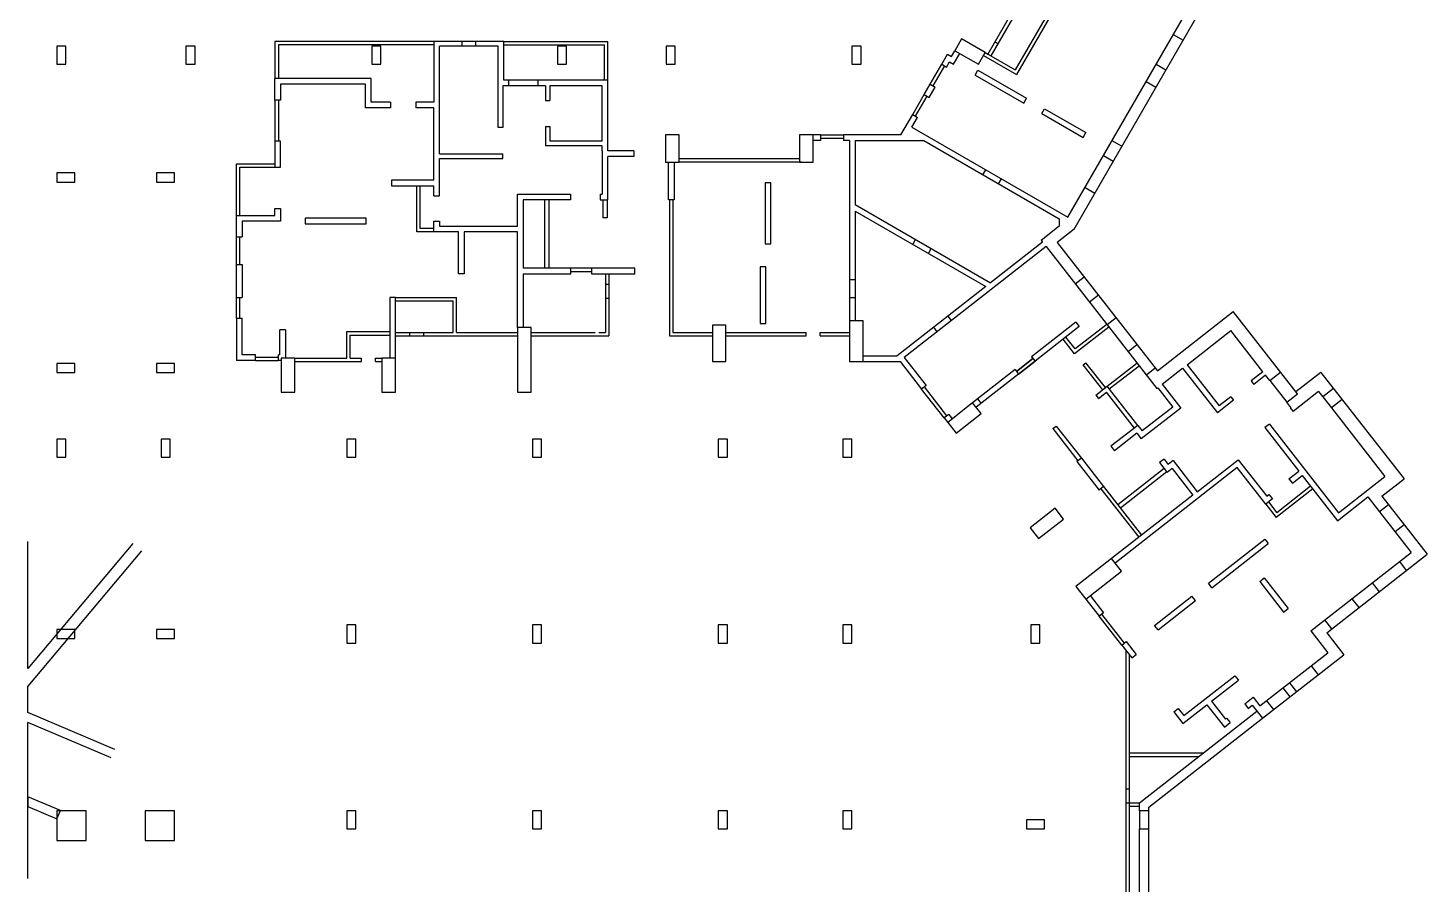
# Model space of a CAD drawing. Header units: metres. Extents: x -681087 to 1033303, y 74272 to 2630761.
# Drawn here: x 268510 to 330269, y 2357004 to 2394776 of the extents above; entities that cross this region are included whole.
import ezdxf

# ---------------------------------------------------------------- set-up
doc = ezdxf.new("R2010")
doc.units = ezdxf.units.M
for name, color, linetype in [('SKELETON_CLEAN', 7, 'Continuous'), ('SKELETON_ISOLATED', 1, 'Continuous'), ('SKELETON_ORIGINAL', 8, 'Continuous')]:
    doc.layers.add(name, color=color, linetype=linetype)

msp = doc.modelspace()

# ---------------------------------------------------------------- linework, layer by layer
at = {"layer": 'SKELETON_CLEAN'}
for p, q in [((314686, 2385900), (324970, 2403713)), ((314412, 2386426), (320702, 2397321)), ((312465, 2396373), (310880, 2393627)), ((312619, 2396341), (311009, 2393552)), ((313702, 2395716), (312092, 2392927)), ((313907, 2395771), (312147, 2392723)), ((270184, 2393975), (269784, 2393975)), ((269784, 2393975), (269784, 2393175)), ((270184, 2393175), (270184, 2393975)), ((275884, 2393978), (275484, 2393978)), ((275484, 2393978), (275484, 2393178)), ((275884, 2393178), (275884, 2393978)), ((279413, 2394178), (279413, 2392548)), ((286423, 2394178), (279413, 2394178)), ((286423, 2394028), (279563, 2394028)), ((279563, 2394028), (279563, 2392548)), ((284084, 2393978), (283684, 2393978)), ((283684, 2393978), (283684, 2393178)), ((284084, 2393178), (284084, 2393978)), ((286423, 2394178), (286423, 2391508)), ((289523, 2394178), (286423, 2394178)), ((289273, 2393978), (286673, 2393978)), ((286673, 2389218), (286673, 2393978)), ((289273, 2390388), (289273, 2393978)), ((289523, 2394178), (294103, 2394178)), ((289523, 2392478), (289523, 2394178)), ((289523, 2394028), (293953, 2394028)), ((292284, 2393978), (291884, 2393978)), ((291884, 2393978), (291884, 2393178)), ((292284, 2393178), (292284, 2393978)), ((293953, 2392478), (293953, 2394028)), ((294103, 2392478), (294103, 2394178)), ((297084, 2393978), (296684, 2393978)), ((296684, 2393978), (296684, 2393178)), ((297084, 2393178), (297084, 2393978)), ((305284, 2393978), (304884, 2393978)), ((304884, 2393978), (304884, 2393178)), ((305284, 2393178), (305284, 2393978)), ((309278, 2393524), (309423, 2393775)), ((309723, 2394295), (309423, 2393775)), ((309423, 2393775), (310463, 2393175)), ((310763, 2393695), (309723, 2394295)), ((269784, 2393175), (270184, 2393175)), ((275484, 2393178), (275884, 2393178)), ((283684, 2393178), (284084, 2393178)), ((291884, 2393178), (292284, 2393178)), ((296684, 2393178), (297084, 2393178)), ((304884, 2393178), (305284, 2393178)), ((308338, 2392295), (308848, 2393178)), ((308848, 2393178), (309105, 2393624)), ((308848, 2393178), (309064, 2393053)), ((309064, 2393053), (309197, 2393283)), ((309105, 2393624), (309278, 2393524)), ((309197, 2393283), (309370, 2393183)), ((309370, 2393183), (309640, 2393650)), ((310463, 2393175), (310763, 2393695)), ((310688, 2393565), (312147, 2392723)), ((310763, 2393695), (310880, 2393627)), ((310880, 2393627), (311010, 2393552)), ((311010, 2393552), (312092, 2392927)), ((283663, 2392548), (279413, 2392548)), ((279413, 2391598), (279413, 2392548)), ((283663, 2391508), (283663, 2392548)), ((310320, 2392698), (310445, 2392914)), ((310320, 2392698), (312468, 2391458)), ((310445, 2392914), (312593, 2391674)), ((283413, 2392298), (279663, 2392298)), ((279663, 2392298), (279663, 2391598)), ((283413, 2391258), (283413, 2392298)), ((291353, 2392228), (289473, 2392228)), ((289473, 2392228), (289473, 2390388)), ((294103, 2392478), (289523, 2392478)), ((291353, 2392228), (291353, 2391573)), ((291553, 2392228), (291553, 2391573)), ((293853, 2392228), (291553, 2392228)), ((293853, 2389778), (293853, 2392228)), ((294103, 2389358), (294103, 2392478)), ((308075, 2391840), (308338, 2392295)), ((308292, 2391715), (308554, 2392170)), ((308338, 2392295), (308554, 2392170)), ((279413, 2391598), (279413, 2389778)), ((279663, 2391598), (279413, 2391598)), ((284508, 2391508), (283663, 2391508)), ((284508, 2391508), (284508, 2391258)), ((286423, 2391508), (285628, 2391508)), ((285628, 2391508), (285628, 2391258)), ((291353, 2391573), (291553, 2391573)), ((307565, 2390957), (308075, 2391840)), ((308075, 2391840), (308292, 2391715)), ((312468, 2391458), (312593, 2391674)), ((284508, 2391258), (283413, 2391258)), ((286423, 2391258), (285628, 2391258)), ((286423, 2388063), (286423, 2391258)), ((307046, 2390058), (307565, 2390957)), ((307532, 2390399), (307782, 2390832)), ((307565, 2390957), (307782, 2390832)), ((313264, 2390998), (313389, 2391214)), ((313264, 2390998), (315083, 2389948)), ((313389, 2391214), (315208, 2390164)), ((289473, 2390388), (289273, 2390388)), ((291353, 2390433), (291353, 2389578)), ((291353, 2390433), (291553, 2390433)), ((291553, 2390433), (291553, 2389778)), ((307532, 2390399), (314412, 2386426)), ((315083, 2389948), (315208, 2390164)), ((279663, 2389778), (279413, 2389778)), ((279413, 2389778), (279413, 2388628)), ((279663, 2388628), (279663, 2389778)), ((293853, 2389578), (291353, 2389578)), ((293853, 2389778), (291553, 2389778)), ((293853, 2389358), (293853, 2389578)), ((297253, 2390058), (296653, 2390058)), ((296653, 2390058), (296653, 2388858)), ((297253, 2388858), (297253, 2390058)), ((303173, 2390058), (302573, 2390058)), ((302573, 2390058), (302573, 2388858)), ((303173, 2388858), (303173, 2390058)), ((303488, 2390058), (303173, 2390058)), ((303488, 2389808), (303173, 2389808)), ((303488, 2390058), (304508, 2390058)), ((303488, 2390058), (303488, 2389808)), ((307046, 2390058), (304508, 2390058)), ((304508, 2390058), (304508, 2389808)), ((304773, 2389808), (304508, 2389808)), ((304773, 2389808), (304773, 2381858)), ((305023, 2389808), (305023, 2386980)), ((305023, 2389808), (308056, 2389808)), ((308056, 2389808), (314034, 2386356)), ((286673, 2389218), (289473, 2389218)), ((286673, 2389018), (289473, 2389018)), ((286673, 2387368), (286673, 2389018)), ((289473, 2389018), (289473, 2389218)), ((293853, 2389358), (293853, 2387448)), ((295253, 2389358), (294103, 2389358)), ((294103, 2387198), (294103, 2389108)), ((295253, 2389108), (294103, 2389108)), ((295253, 2389358), (295253, 2389108)), ((296653, 2388858), (297253, 2388858)), ((296788, 2387188), (296788, 2388858)), ((297038, 2388858), (297038, 2387188)), ((302658, 2388858), (297253, 2388858)), ((302573, 2388858), (303173, 2388858)), ((270584, 2388378), (269784, 2388378)), ((269784, 2388378), (269784, 2387978)), ((270584, 2387978), (270584, 2388378)), ((274984, 2388378), (274184, 2388378)), ((274184, 2388378), (274184, 2387978)), ((274984, 2387978), (274984, 2388378)), ((277713, 2388783), (279413, 2388783)), ((277713, 2386508), (277713, 2388783)), ((277863, 2388633), (279413, 2388633)), ((277863, 2386508), (277863, 2388633)), ((279413, 2388628), (279663, 2388628)), ((269784, 2387978), (270584, 2387978)), ((274184, 2387978), (274984, 2387978)), ((286423, 2388063), (284553, 2388063)), ((284553, 2388063), (284553, 2387813)), ((284553, 2387813), (286423, 2387813)), ((285673, 2385778), (285673, 2387813)), ((285823, 2385928), (285823, 2387813)), ((286423, 2387368), (286423, 2387813)), ((301298, 2387938), (301048, 2387938)), ((301048, 2387938), (301048, 2385258)), ((301298, 2385258), (301298, 2387938)), ((286423, 2387368), (286673, 2387368)), ((290123, 2386028), (290123, 2387448)), ((290123, 2387448), (292453, 2387448)), ((292453, 2387198), (290373, 2387198)), ((290373, 2387198), (290373, 2384173)), ((292453, 2387448), (292453, 2387198)), ((293773, 2387448), (293773, 2387198)), ((293773, 2387448), (293853, 2387448)), ((293773, 2387198), (294103, 2387198)), ((293893, 2387198), (293893, 2386393)), ((294083, 2387198), (294083, 2386393)), ((297038, 2387188), (296788, 2387188)), ((296823, 2387188), (296823, 2381188)), ((296973, 2387188), (296973, 2381338)), ((305023, 2386980), (311001, 2383529)), ((277713, 2385558), (277713, 2386508)), ((277713, 2386508), (279413, 2386508)), ((279413, 2386508), (279413, 2386808)), ((279413, 2386808), (279663, 2386808)), ((279663, 2386808), (279663, 2386258)), ((283433, 2386383), (280753, 2386383)), ((280753, 2386383), (280753, 2386133)), ((283433, 2386133), (283433, 2386383)), ((294083, 2386393), (293893, 2386393)), ((305023, 2386692), (305023, 2381858)), ((305023, 2386692), (310788, 2383363)), ((277963, 2386258), (277963, 2385558)), ((279663, 2386258), (277963, 2386258)), ((280753, 2386133), (283433, 2386133)), ((286423, 2385778), (285673, 2385778)), ((286423, 2385928), (285823, 2385928)), ((286423, 2386248), (286673, 2386248)), ((286423, 2385778), (286423, 2386248)), ((287518, 2385778), (286423, 2385778)), ((286673, 2386248), (286673, 2386028)), ((286673, 2386028), (290123, 2386028)), ((287518, 2383928), (287518, 2385778)), ((287768, 2385778), (287768, 2383928)), ((290123, 2385778), (287768, 2385778)), ((290123, 2381558), (290123, 2385778)), ((314034, 2386025), (313237, 2385402)), ((314686, 2385900), (313939, 2385316)), ((314034, 2386356), (314034, 2386025)), ((277713, 2384338), (277713, 2385558)), ((277713, 2385558), (277963, 2385558)), ((301048, 2385258), (301298, 2385258)), ((313452, 2385127), (307191, 2380235)), ((313298, 2385324), (311001, 2383529)), ((313237, 2385402), (313298, 2385324)), ((313452, 2385127), (318341, 2378870)), ((313939, 2385316), (318365, 2379650)), ((277713, 2382888), (277713, 2384338)), ((277713, 2384338), (277963, 2384338)), ((277963, 2384338), (277963, 2382888)), ((287768, 2383928), (287518, 2383928)), ((292473, 2384173), (290373, 2384173)), ((290373, 2383923), (292473, 2383923)), ((290373, 2383923), (290373, 2381558)), ((292473, 2383923), (292473, 2384173)), ((293393, 2384173), (292473, 2384173)), ((295293, 2384173), (293393, 2384173)), ((293393, 2384173), (293393, 2383923)), ((293393, 2383923), (295293, 2383923)), ((294003, 2383923), (294003, 2381338)), ((294153, 2383923), (294153, 2381188)), ((295293, 2383923), (295293, 2384173)), ((301088, 2384238), (300838, 2384238)), ((300838, 2384238), (300838, 2381738)), ((301088, 2381738), (301088, 2384238)), ((310788, 2383363), (306878, 2380308)), ((277713, 2381968), (277713, 2382888)), ((277713, 2382888), (277963, 2382888)), ((284733, 2382888), (284483, 2382888)), ((284483, 2382888), (284483, 2380208)), ((284733, 2382888), (287433, 2382888)), ((284733, 2380208), (284733, 2382888)), ((284733, 2382738), (287283, 2382738)), ((287283, 2381338), (287283, 2382738)), ((287433, 2381338), (287433, 2382888)), ((318365, 2379650), (321710, 2382264)), ((324548, 2378631), (321710, 2382264)), ((277713, 2381968), (277713, 2380108)), ((277713, 2381968), (277963, 2381968)), ((277963, 2380358), (277963, 2381968)), ((279633, 2380358), (279633, 2381458)), ((279883, 2381458), (279633, 2381458)), ((279883, 2381458), (279883, 2380208)), ((290723, 2381558), (290123, 2381558)), ((290123, 2381558), (290123, 2378708)), ((290723, 2378708), (290723, 2381558)), ((299323, 2381658), (298723, 2381658)), ((298723, 2381658), (298723, 2380058)), ((299323, 2380058), (299323, 2381658)), ((300838, 2381738), (301088, 2381738)), ((305373, 2381858), (304773, 2381858)), ((304773, 2381858), (304773, 2380058)), ((305373, 2380058), (305373, 2381858)), ((314767, 2381795), (312813, 2380268)), ((314921, 2381598), (312967, 2380071)), ((316223, 2381581), (314714, 2380402)), ((316130, 2381699), (314739, 2380612)), ((314767, 2381795), (314921, 2381598)), ((319676, 2379913), (321607, 2381422)), ((323023, 2379609), (321607, 2381422)), ((282583, 2381378), (284483, 2381378)), ((282583, 2380208), (282583, 2381378)), ((282733, 2381228), (284483, 2381228)), ((282733, 2380208), (282733, 2381228)), ((284733, 2381338), (287283, 2381338)), ((287433, 2381338), (290123, 2381338)), ((290723, 2381188), (294153, 2381188)), ((293703, 2381338), (294003, 2381338)), ((296823, 2381188), (298723, 2381188)), ((296973, 2381338), (298723, 2381338)), ((299323, 2381338), (302863, 2381338)), ((299323, 2381188), (302863, 2381188)), ((302863, 2381188), (302863, 2381338)), ((303483, 2381188), (303483, 2381338)), ((303483, 2381338), (304773, 2381338)), ((303483, 2381188), (304773, 2381188)), ((314714, 2380402), (314212, 2381044)), ((314739, 2380612), (314330, 2381136)), ((278548, 2380358), (277963, 2380358)), ((278548, 2380108), (278548, 2380358)), ((279568, 2380108), (279568, 2380358)), ((279633, 2380358), (279568, 2380358)), ((280283, 2380208), (279683, 2380208)), ((279683, 2380208), (279683, 2378708)), ((280283, 2378708), (280283, 2380208)), ((280283, 2380208), (282583, 2380208)), ((282733, 2380208), (283233, 2380208)), ((283233, 2380058), (283233, 2380208)), ((283853, 2380208), (284133, 2380208)), ((283853, 2380058), (283853, 2380208)), ((284733, 2380208), (284133, 2380208)), ((284133, 2380208), (284133, 2378708)), ((284733, 2378708), (284733, 2380208)), ((305373, 2380308), (306878, 2380308)), ((307191, 2380235), (308158, 2378998)), ((312813, 2380268), (312967, 2380071)), ((270584, 2379978), (269784, 2379978)), ((269784, 2379978), (269784, 2379578)), ((269784, 2379578), (270584, 2379578)), ((270584, 2379578), (270584, 2379978)), ((274984, 2379978), (274184, 2379978)), ((274184, 2379978), (274184, 2379578)), ((274184, 2379578), (274984, 2379578)), ((274984, 2379578), (274984, 2379978)), ((278548, 2380108), (277713, 2380108)), ((278548, 2380108), (279568, 2380108)), ((279683, 2380108), (279568, 2380108)), ((280283, 2380058), (283233, 2380058)), ((283853, 2380058), (284133, 2380058)), ((298723, 2380058), (299323, 2380058)), ((304773, 2380058), (305373, 2380058)), ((304773, 2380058), (307013, 2380058)), ((307013, 2380058), (307961, 2378844)), ((312088, 2379702), (310212, 2378236)), ((312088, 2379702), (312242, 2379505)), ((312967, 2380071), (312242, 2379505)), ((315095, 2379913), (315214, 2380005)), ((315954, 2378814), (315095, 2379913)), ((316072, 2378906), (315214, 2380005)), ((316151, 2378968), (317463, 2379993)), ((318577, 2379054), (319479, 2379759)), ((319479, 2379759), (321018, 2377789)), ((319676, 2379913), (321092, 2378101)), ((323023, 2379609), (322507, 2379206)), ((323325, 2379223), (323797, 2379593)), ((325584, 2379580), (324481, 2378718)), ((325584, 2379580), (329253, 2374883)), ((308158, 2378998), (307961, 2378844)), ((312242, 2379505), (310366, 2378039)), ((315655, 2378580), (316151, 2378968)), ((317499, 2377242), (316151, 2378968)), ((318577, 2379054), (319396, 2378006)), ((322507, 2379206), (322630, 2379048)), ((323146, 2379452), (322630, 2379048)), ((323325, 2379223), (323146, 2379452)), ((323325, 2379223), (324076, 2378262)), ((279683, 2378708), (280283, 2378708)), ((284133, 2378708), (284733, 2378708)), ((290123, 2378708), (290723, 2378708)), ((308958, 2377567), (307961, 2378844)), ((315655, 2378580), (315772, 2378430)), ((315772, 2378430), (316118, 2378701)), ((317350, 2377125), (316118, 2378701)), ((318341, 2378870), (318380, 2378901)), ((318380, 2378901), (319045, 2378050)), ((321731, 2378347), (321018, 2377789)), ((321608, 2378504), (321092, 2378101)), ((321608, 2378504), (321731, 2378347)), ((324076, 2378262), (324548, 2378631)), ((325481, 2378738), (324354, 2377857)), ((325481, 2378738), (325665, 2378501)), ((326138, 2378871), (325665, 2378501)), ((325665, 2378501), (326047, 2378013)), ((326520, 2378382), (326047, 2378013)), ((309155, 2377721), (308958, 2377567)), ((310212, 2378236), (309109, 2377374)), ((309155, 2377721), (309306, 2377528)), ((309479, 2376902), (310582, 2377764)), ((310582, 2377764), (310212, 2378236)), ((319396, 2378006), (317650, 2376643)), ((319045, 2378050), (317693, 2376994)), ((324254, 2378033), (324076, 2378262)), ((324254, 2378033), (324231, 2378015)), ((324231, 2378015), (324354, 2377857)), ((326047, 2378013), (328411, 2374987)), ((308958, 2377567), (309109, 2377374)), ((309109, 2377374), (309479, 2376902)), ((313756, 2377096), (313905, 2377213)), ((313756, 2377096), (314861, 2375682)), ((313905, 2377213), (315010, 2375798)), ((317499, 2377242), (316317, 2376318)), ((317499, 2377242), (317693, 2376994)), ((323309, 2377294), (323112, 2377141)), ((323112, 2377141), (324608, 2375226)), ((323309, 2377294), (326362, 2373386)), ((270184, 2376638), (269784, 2376638)), ((269784, 2376638), (269784, 2375838)), ((270184, 2375838), (270184, 2376638)), ((274784, 2376638), (274384, 2376638)), ((274384, 2376638), (274384, 2375838)), ((274784, 2375838), (274784, 2376638)), ((282984, 2376638), (282584, 2376638)), ((282584, 2376638), (282584, 2375838)), ((282984, 2375838), (282984, 2376638)), ((291184, 2376638), (290784, 2376638)), ((290784, 2376638), (290784, 2375838)), ((291184, 2375838), (291184, 2376638)), ((299384, 2376638), (298984, 2376638)), ((298984, 2376638), (298984, 2375838)), ((299384, 2375838), (299384, 2376638)), ((304884, 2376638), (304484, 2376638)), ((304484, 2376638), (304484, 2375838)), ((304884, 2375838), (304884, 2376638)), ((317456, 2376891), (316471, 2376121)), ((317456, 2376891), (317650, 2376643)), ((316317, 2376318), (316471, 2376121)), ((269784, 2375838), (270184, 2375838)), ((274384, 2375838), (274784, 2375838)), ((282584, 2375838), (282984, 2375838)), ((290784, 2375838), (291184, 2375838)), ((298984, 2375838), (299384, 2375838)), ((304484, 2375838), (304884, 2375838)), ((315010, 2375798), (314813, 2375645)), ((314813, 2375645), (315798, 2374384)), ((315010, 2375798), (315995, 2374538)), ((321894, 2375377), (316500, 2371163)), ((318660, 2375756), (318463, 2375603)), ((318463, 2375603), (318802, 2375169)), ((318660, 2375756), (318845, 2375520)), ((319014, 2375335), (318802, 2375169)), ((319057, 2375686), (318845, 2375520)), ((319014, 2375335), (319932, 2374161)), ((319057, 2375686), (320129, 2374315)), ((320129, 2374315), (321937, 2375728)), ((323150, 2373770), (321894, 2375377)), ((321937, 2375728), (323193, 2374121)), ((324170, 2374884), (324608, 2375226)), ((324170, 2374884), (324324, 2374687)), ((324324, 2374687), (324762, 2375029)), ((324762, 2375029), (326319, 2373035)), ((326362, 2373386), (328411, 2374987)), ((328268, 2374114), (329253, 2374883)), ((315995, 2374538), (315798, 2374384)), ((315995, 2374538), (317670, 2372394)), ((319932, 2374161), (316346, 2371360)), ((323193, 2374121), (323288, 2374194)), ((323288, 2374194), (323442, 2373997)), ((325223, 2374438), (323612, 2373179)), ((325131, 2374556), (323638, 2373389)), ((326319, 2373035), (327659, 2374082)), ((327659, 2374082), (329567, 2371639)), ((328268, 2374114), (330269, 2371553)), ((313848, 2373583), (312745, 2372721)), ((314217, 2373110), (313848, 2373583)), ((323442, 2373997), (323150, 2373770)), ((323150, 2373770), (323612, 2373179)), ((323268, 2373862), (323638, 2373389)), ((313114, 2372248), (314217, 2373110)), ((312745, 2372721), (313114, 2372248)), ((320619, 2370276), (323110, 2372222)), ((323110, 2372222), (323263, 2372025)), ((268510, 2366513), (268510, 2372113)), ((273139, 2372029), (268510, 2366513)), ((273522, 2371707), (268510, 2365735)), ((320773, 2370079), (323263, 2372025)), ((325139, 2368179), (329567, 2371639)), ((325841, 2368093), (330269, 2371553)), ((316346, 2371360), (314770, 2370129)), ((316777, 2370808), (316346, 2371360)), ((315201, 2369577), (316777, 2370808)), ((322887, 2370354), (323084, 2370508)), ((322887, 2370354), (323940, 2369006)), ((323084, 2370508), (324137, 2369160)), ((314770, 2370129), (315201, 2369577)), ((315398, 2369731), (315989, 2368974)), ((318240, 2368417), (319894, 2369710)), ((320048, 2369513), (319894, 2369710)), ((320773, 2370079), (320619, 2370276)), ((315201, 2369577), (315792, 2368821)), ((318394, 2368220), (320048, 2369513)), ((323940, 2369006), (324137, 2369160)), ((315989, 2368974), (315792, 2368821)), ((316790, 2367544), (315792, 2368821)), ((270583, 2368238), (269783, 2368238)), ((269783, 2368238), (269783, 2367838)), ((269783, 2367838), (270583, 2367838)), ((270583, 2367838), (270583, 2368238)), ((274984, 2368238), (274184, 2368238)), ((274184, 2368238), (274184, 2367838)), ((274184, 2367838), (274984, 2367838)), ((274984, 2367838), (274984, 2368238)), ((282984, 2368438), (282584, 2368438)), ((282584, 2368438), (282584, 2367638)), ((282984, 2367638), (282984, 2368438)), ((291184, 2368438), (290784, 2368438)), ((290784, 2368438), (290784, 2367638)), ((291184, 2367638), (291184, 2368438)), ((299384, 2368438), (298984, 2368438)), ((298984, 2368438), (298984, 2367638)), ((299384, 2367638), (299384, 2368438)), ((304884, 2368438), (304484, 2368438)), ((304484, 2368438), (304484, 2367638)), ((304884, 2367638), (304884, 2368438)), ((313184, 2368438), (312784, 2368438)), ((312784, 2368438), (312784, 2367638)), ((313184, 2367638), (313184, 2368438)), ((318394, 2368220), (318240, 2368417)), ((325139, 2368179), (325896, 2367210)), ((325841, 2368093), (326598, 2367123)), ((282584, 2367638), (282984, 2367638)), ((290784, 2367638), (291184, 2367638)), ((298984, 2367638), (299384, 2367638)), ((304484, 2367638), (304884, 2367638)), ((312784, 2367638), (313184, 2367638)), ((316790, 2367544), (316987, 2367698)), ((316790, 2367544), (317233, 2366977)), ((316984, 2351838), (316984, 2367295)), ((316987, 2367698), (317430, 2367131)), ((317134, 2351688), (317134, 2367103)), ((317233, 2366977), (317430, 2367131)), ((322894, 2364864), (325896, 2367210)), ((323004, 2364316), (326598, 2367123)), ((319535, 2364436), (321789, 2366196)), ((320753, 2365070), (321943, 2365999)), ((321789, 2366196), (321943, 2365999)), ((268510, 2365735), (268510, 2365704)), ((268510, 2364568), (268510, 2365735)), ((319092, 2364597), (319289, 2364751)), ((319289, 2364751), (319535, 2364436)), ((319492, 2364085), (320556, 2364916)), ((320556, 2364916), (321326, 2363931)), ((320753, 2365070), (321369, 2364282)), ((322224, 2364950), (322598, 2365242)), ((322224, 2364950), (322378, 2364753)), ((322378, 2364753), (322555, 2364891)), ((322555, 2364891), (323004, 2364316)), ((322598, 2365242), (322894, 2364864)), ((272342, 2362942), (268510, 2364568)), ((268510, 2357254), (268510, 2364133)), ((272185, 2362573), (268510, 2364133)), ((317584, 2360589), (322758, 2364631)), ((317984, 2360393), (323004, 2364316)), ((319092, 2364597), (319492, 2364085)), ((321326, 2363931), (321574, 2364125)), ((321369, 2364282), (321420, 2364322)), ((321420, 2364322), (321574, 2364125)), ((268510, 2360853), (268510, 2360418)), ((269947, 2360243), (268510, 2360853)), ((268510, 2360418), (269791, 2359875)), ((316984, 2360589), (317134, 2360589)), ((317134, 2360589), (317584, 2360589)), ((317584, 2360238), (317584, 2360589)), ((271083, 2360228), (269783, 2360228)), ((269783, 2360228), (269783, 2358928)), ((269791, 2359875), (269947, 2360243)), ((271083, 2358928), (271083, 2360228)), ((274983, 2360228), (273683, 2360228)), ((273683, 2360228), (273683, 2358928)), ((274983, 2358928), (274983, 2360228)), ((282984, 2360238), (282584, 2360238)), ((282584, 2360238), (282584, 2359438)), ((282984, 2359438), (282984, 2360238)), ((291184, 2360238), (290784, 2360238)), ((290784, 2360238), (290784, 2359438)), ((291184, 2359438), (291184, 2360238)), ((299384, 2360238), (298984, 2360238)), ((298984, 2360238), (298984, 2359438)), ((299384, 2359438), (299384, 2360238)), ((304884, 2360238), (304484, 2360238)), ((304484, 2360238), (304484, 2359438)), ((304884, 2359438), (304884, 2360238)), ((313384, 2359838), (312584, 2359838)), ((312584, 2359838), (312584, 2359438)), ((313384, 2359438), (313384, 2359838)), ((317984, 2360238), (317584, 2360238)), ((317584, 2360238), (317584, 2359438)), ((317984, 2353400), (317984, 2360393)), ((317984, 2359438), (317984, 2360238)), ((282584, 2359438), (282984, 2359438)), ((290784, 2359438), (291184, 2359438)), ((298984, 2359438), (299384, 2359438)), ((304484, 2359438), (304884, 2359438)), ((312584, 2359438), (313384, 2359438)), ((317584, 2359438), (317984, 2359438)), ((317584, 2353182), (317584, 2359438)), ((269783, 2358928), (271083, 2358928)), ((273683, 2358928), (274983, 2358928))]:
    msp.add_line(p, q, dxfattribs=at)
at = {"layer": 'SKELETON_ISOLATED'}
for p, q in [((319067, 2394489), (319500, 2394239)), ((287663, 2394178), (287663, 2393978)), ((288283, 2393978), (288283, 2394178)), ((311190, 2394164), (311320, 2394089)), ((318307, 2393173), (318740, 2392923)), ((308468, 2392220), (308978, 2393103)), ((289723, 2392478), (289723, 2392228)), ((291023, 2392478), (291023, 2392228)), ((317872, 2392419), (318305, 2392169)), ((279563, 2391598), (279563, 2389778)), ((307695, 2390882), (308205, 2391765)), ((303488, 2389908), (304508, 2389908)), ((316362, 2389804), (316795, 2389554)), ((302573, 2389008), (297253, 2389008)), ((315982, 2389146), (316415, 2388896)), ((310667, 2388300), (310792, 2388516)), ((311360, 2387900), (311485, 2388116)), ((315172, 2387743), (315605, 2387493)), ((291318, 2387198), (291318, 2384173)), ((291508, 2387198), (291508, 2384173)), ((277863, 2384338), (277863, 2385558)), ((307566, 2385223), (307691, 2385440)), ((308259, 2384823), (308384, 2385040)), ((293393, 2384023), (292473, 2384023)), ((294153, 2383458), (294003, 2383458)), ((305023, 2383663), (304773, 2383663)), ((315136, 2383784), (314742, 2383476)), ((277863, 2381968), (277863, 2382888)), ((294153, 2382838), (294003, 2382838)), ((305023, 2382863), (304773, 2382863)), ((315764, 2382980), (315370, 2382672)), ((309280, 2381867), (309126, 2382064)), ((308649, 2381374), (308495, 2381571)), ((316543, 2381983), (316149, 2381675)), ((284733, 2381188), (290123, 2381188)), ((285363, 2381188), (285363, 2381338)), ((285983, 2381188), (285983, 2381338)), ((290723, 2381338), (293553, 2381338)), ((317466, 2380801), (317072, 2380493)), ((278548, 2380258), (279568, 2380258)), ((312874, 2380189), (312149, 2379623)), ((316244, 2378849), (317556, 2379874)), ((318273, 2379769), (317879, 2379461)), ((309077, 2377660), (308079, 2378936)), ((310433, 2378409), (310587, 2378212)), ((318666, 2375343), (316617, 2373742)), ((318789, 2375185), (316740, 2373584)), ((315877, 2374445), (317552, 2372302)), ((328564, 2373735), (328170, 2373428)), ((329253, 2372853), (328859, 2372545)), ((329047, 2371232), (329355, 2370838)), ((327849, 2370297), (328157, 2369903)), ((326947, 2369592), (327255, 2369198)), ((316908, 2367636), (315910, 2368913)), ((325749, 2368656), (326057, 2368262)), ((325155, 2366631), (325463, 2366237)), ((323910, 2365658), (324218, 2365264)), ((324194, 2365880), (324502, 2365486)), ((323185, 2365092), (323493, 2364698)), ((317134, 2362786), (320396, 2362786)), ((317134, 2362636), (320204, 2362636)), ((316984, 2361209), (317134, 2361209)), ((317134, 2360439), (317584, 2360439))]:
    msp.add_line(p, q, dxfattribs=at)
at = {"layer": 'SKELETON_ORIGINAL'}
for p, q in [((314686, 2385900), (324970, 2403713)), ((314412, 2386426), (320702, 2397321)), ((312465, 2396373), (310880, 2393627)), ((312619, 2396341), (311009, 2393552)), ((313702, 2395716), (312092, 2392927)), ((313907, 2395771), (312147, 2392723)), ((319067, 2394489), (319500, 2394239)), ((270184, 2393975), (269784, 2393975)), ((269784, 2393975), (269784, 2393175)), ((270184, 2393175), (270184, 2393975)), ((275884, 2393978), (275484, 2393978)), ((275484, 2393978), (275484, 2393178)), ((275884, 2393178), (275884, 2393978)), ((279413, 2394178), (279413, 2392548)), ((286423, 2394178), (279413, 2394178)), ((286423, 2394028), (279563, 2394028)), ((279563, 2394028), (279563, 2392548)), ((284084, 2393978), (283684, 2393978)), ((283684, 2393978), (283684, 2393178)), ((284084, 2393178), (284084, 2393978)), ((286423, 2394178), (286423, 2391508)), ((289523, 2394178), (286423, 2394178)), ((289273, 2393978), (286673, 2393978)), ((286673, 2389218), (286673, 2393978)), ((287663, 2394178), (287663, 2393978)), ((288283, 2393978), (288283, 2394178)), ((289273, 2390388), (289273, 2393978)), ((289523, 2394178), (294103, 2394178)), ((289523, 2392478), (289523, 2394178)), ((289523, 2394028), (293953, 2394028)), ((292284, 2393978), (291884, 2393978)), ((291884, 2393978), (291884, 2393178)), ((292284, 2393178), (292284, 2393978)), ((293953, 2392478), (293953, 2394028)), ((294103, 2392478), (294103, 2394178)), ((297084, 2393978), (296684, 2393978)), ((296684, 2393978), (296684, 2393178)), ((297084, 2393178), (297084, 2393978)), ((305284, 2393978), (304884, 2393978)), ((304884, 2393978), (304884, 2393178)), ((305284, 2393178), (305284, 2393978)), ((309278, 2393524), (309423, 2393775)), ((309723, 2394295), (309423, 2393775)), ((309723, 2394295), (309423, 2393775)), ((309423, 2393775), (310463, 2393175)), ((309423, 2393775), (310463, 2393175)), ((310763, 2393695), (309723, 2394295)), ((310763, 2393695), (309723, 2394295)), ((311190, 2394164), (311320, 2394089)), ((269784, 2393175), (270184, 2393175)), ((275484, 2393178), (275884, 2393178)), ((283684, 2393178), (284084, 2393178)), ((291884, 2393178), (292284, 2393178)), ((296684, 2393178), (297084, 2393178)), ((304884, 2393178), (305284, 2393178)), ((308338, 2392295), (308848, 2393178)), ((308848, 2393178), (309105, 2393624)), ((308848, 2393178), (309064, 2393053)), ((309064, 2393053), (309197, 2393283)), ((309105, 2393624), (309278, 2393524)), ((309197, 2393283), (309370, 2393183)), ((309370, 2393183), (309640, 2393650)), ((310463, 2393175), (310763, 2393695)), ((310463, 2393175), (310763, 2393695)), ((310688, 2393565), (312147, 2392723)), ((310763, 2393695), (310880, 2393627)), ((310880, 2393627), (311010, 2393552)), ((311010, 2393552), (312092, 2392927)), ((318307, 2393173), (318740, 2392923)), ((283663, 2392548), (279413, 2392548)), ((279413, 2391598), (279413, 2392548)), ((283663, 2391508), (283663, 2392548)), ((308468, 2392220), (308978, 2393103)), ((310320, 2392698), (310445, 2392914)), ((310320, 2392698), (312468, 2391458)), ((310445, 2392914), (312593, 2391674)), ((283413, 2392298), (279663, 2392298)), ((279663, 2392298), (279663, 2391598)), ((283413, 2391258), (283413, 2392298)), ((291353, 2392228), (289473, 2392228)), ((289473, 2392228), (289473, 2390388)), ((294103, 2392478), (289523, 2392478)), ((289723, 2392478), (289723, 2392228)), ((291023, 2392478), (291023, 2392228)), ((291353, 2392228), (291353, 2391573)), ((291553, 2392228), (291553, 2391573)), ((293853, 2392228), (291553, 2392228)), ((293853, 2389778), (293853, 2392228)), ((294103, 2389358), (294103, 2392478)), ((308075, 2391840), (308338, 2392295)), ((308292, 2391715), (308554, 2392170)), ((308338, 2392295), (308554, 2392170)), ((317872, 2392419), (318305, 2392169)), ((279413, 2391598), (279413, 2389778)), ((279663, 2391598), (279413, 2391598)), ((279563, 2391598), (279563, 2389778)), ((284508, 2391508), (283663, 2391508)), ((284508, 2391508), (284508, 2391258)), ((286423, 2391508), (285628, 2391508)), ((285628, 2391508), (285628, 2391258)), ((291353, 2391573), (291553, 2391573)), ((307565, 2390957), (308075, 2391840)), ((307695, 2390882), (308205, 2391765)), ((308075, 2391840), (308292, 2391715)), ((312468, 2391458), (312593, 2391674)), ((284508, 2391258), (283413, 2391258)), ((286423, 2391258), (285628, 2391258)), ((286423, 2388063), (286423, 2391258)), ((307046, 2390058), (307565, 2390957)), ((307532, 2390399), (307782, 2390832)), ((307565, 2390957), (307782, 2390832)), ((313264, 2390998), (313389, 2391214)), ((313264, 2390998), (315083, 2389948)), ((313389, 2391214), (315208, 2390164)), ((289473, 2390388), (289273, 2390388)), ((291353, 2390433), (291353, 2389578)), ((291353, 2390433), (291553, 2390433)), ((291553, 2390433), (291553, 2389778)), ((307532, 2390399), (314412, 2386426)), ((315083, 2389948), (315208, 2390164)), ((279663, 2389778), (279413, 2389778)), ((279413, 2389778), (279413, 2388628)), ((279663, 2388628), (279663, 2389778)), ((293853, 2389578), (291353, 2389578)), ((293853, 2389778), (291553, 2389778)), ((293853, 2389358), (293853, 2389578)), ((297253, 2390058), (296653, 2390058)), ((296653, 2390058), (296653, 2388858)), ((297253, 2390058), (296653, 2390058)), ((296653, 2390058), (296653, 2388858)), ((297253, 2388858), (297253, 2390058)), ((297253, 2388858), (297253, 2390058)), ((303173, 2390058), (302573, 2390058)), ((302573, 2390058), (302573, 2388858)), ((303173, 2390058), (302573, 2390058)), ((302573, 2390058), (302573, 2388858)), ((303173, 2388858), (303173, 2390058)), ((303173, 2388858), (303173, 2390058)), ((303488, 2390058), (303173, 2390058)), ((303488, 2389808), (303173, 2389808)), ((303488, 2390058), (304508, 2390058)), ((303488, 2390058), (303488, 2389808)), ((303488, 2389908), (304508, 2389908)), ((307046, 2390058), (304508, 2390058)), ((304508, 2390058), (304508, 2389808)), ((304773, 2389808), (304508, 2389808)), ((304773, 2389808), (304773, 2381858)), ((305023, 2389808), (305023, 2386980)), ((305023, 2389808), (308056, 2389808)), ((308056, 2389808), (314034, 2386356)), ((316362, 2389804), (316795, 2389554)), ((286673, 2389218), (289473, 2389218)), ((286673, 2389018), (289473, 2389018)), ((286673, 2387368), (286673, 2389018)), ((289473, 2389018), (289473, 2389218)), ((293853, 2389358), (293853, 2387448)), ((295253, 2389358), (294103, 2389358)), ((294103, 2387198), (294103, 2389108)), ((295253, 2389108), (294103, 2389108)), ((295253, 2389358), (295253, 2389108)), ((296653, 2388858), (297253, 2388858)), ((296653, 2388858), (297253, 2388858)), ((296788, 2387188), (296788, 2388858)), ((297038, 2388858), (297038, 2387188)), ((302573, 2389008), (297253, 2389008)), ((302658, 2388858), (297253, 2388858)), ((302573, 2388858), (303173, 2388858)), ((302573, 2388858), (303173, 2388858)), ((315982, 2389146), (316415, 2388896)), ((270584, 2388378), (269784, 2388378)), ((269784, 2388378), (269784, 2387978)), ((270584, 2387978), (270584, 2388378)), ((274984, 2388378), (274184, 2388378)), ((274184, 2388378), (274184, 2387978)), ((274984, 2387978), (274984, 2388378)), ((277713, 2388783), (279413, 2388783)), ((277713, 2386508), (277713, 2388783)), ((277863, 2388633), (279413, 2388633)), ((277863, 2386508), (277863, 2388633)), ((279413, 2388628), (279663, 2388628)), ((310667, 2388300), (310792, 2388516)), ((269784, 2387978), (270584, 2387978)), ((274184, 2387978), (274984, 2387978)), ((286423, 2388063), (284553, 2388063)), ((284553, 2388063), (284553, 2387813)), ((284553, 2387813), (286423, 2387813)), ((285673, 2385778), (285673, 2387813)), ((285823, 2385928), (285823, 2387813)), ((286423, 2387368), (286423, 2387813)), ((301298, 2387938), (301048, 2387938)), ((301048, 2387938), (301048, 2385258)), ((301298, 2385258), (301298, 2387938)), ((311360, 2387900), (311485, 2388116)), ((315172, 2387743), (315605, 2387493)), ((286423, 2387368), (286673, 2387368)), ((290123, 2386028), (290123, 2387448)), ((290123, 2387448), (292453, 2387448)), ((292453, 2387198), (290373, 2387198)), ((290373, 2387198), (290373, 2384173)), ((291318, 2387198), (291318, 2384173)), ((291508, 2387198), (291508, 2384173)), ((292453, 2387448), (292453, 2387198)), ((293773, 2387448), (293773, 2387198)), ((293773, 2387448), (293853, 2387448)), ((293773, 2387198), (294103, 2387198)), ((293893, 2387198), (293893, 2386393)), ((294083, 2387198), (294083, 2386393)), ((297038, 2387188), (296788, 2387188)), ((296823, 2387188), (296823, 2381188)), ((296973, 2387188), (296973, 2381338)), ((305023, 2386980), (311001, 2383529)), ((277713, 2385558), (277713, 2386508)), ((277713, 2386508), (279413, 2386508)), ((279413, 2386508), (279413, 2386808)), ((279413, 2386808), (279663, 2386808)), ((279663, 2386808), (279663, 2386258)), ((283433, 2386383), (280753, 2386383)), ((280753, 2386383), (280753, 2386133)), ((283433, 2386133), (283433, 2386383)), ((294083, 2386393), (293893, 2386393)), ((305023, 2386692), (305023, 2381858)), ((305023, 2386692), (310788, 2383363)), ((277963, 2386258), (277963, 2385558)), ((279663, 2386258), (277963, 2386258)), ((280753, 2386133), (283433, 2386133)), ((286423, 2385778), (285673, 2385778)), ((286423, 2385928), (285823, 2385928)), ((286423, 2386248), (286673, 2386248)), ((286423, 2385778), (286423, 2386248)), ((287518, 2385778), (286423, 2385778)), ((286673, 2386248), (286673, 2386028)), ((286673, 2386028), (290123, 2386028)), ((287518, 2383928), (287518, 2385778)), ((287768, 2385778), (287768, 2383928)), ((290123, 2385778), (287768, 2385778)), ((290123, 2381558), (290123, 2385778)), ((314034, 2386025), (313237, 2385402)), ((314686, 2385900), (313939, 2385316)), ((314034, 2386356), (314034, 2386025)), ((277713, 2384338), (277713, 2385558)), ((277713, 2385558), (277963, 2385558)), ((277863, 2384338), (277863, 2385558)), ((301048, 2385258), (301298, 2385258)), ((313452, 2385127), (307191, 2380235)), ((307566, 2385223), (307691, 2385440)), ((313298, 2385324), (311001, 2383529)), ((313237, 2385402), (313298, 2385324)), ((313452, 2385127), (318341, 2378870)), ((313939, 2385316), (318365, 2379650)), ((308259, 2384823), (308384, 2385040)), ((277713, 2382888), (277713, 2384338)), ((277713, 2384338), (277963, 2384338)), ((277963, 2384338), (277963, 2382888)), ((287768, 2383928), (287518, 2383928)), ((292473, 2384173), (290373, 2384173)), ((290373, 2383923), (292473, 2383923)), ((290373, 2383923), (290373, 2381558)), ((292473, 2383923), (292473, 2384173)), ((293393, 2384173), (292473, 2384173)), ((293393, 2384023), (292473, 2384023)), ((295293, 2384173), (293393, 2384173)), ((293393, 2384173), (293393, 2383923)), ((293393, 2383923), (295293, 2383923)), ((294003, 2383923), (294003, 2381338)), ((294153, 2383923), (294153, 2381188)), ((295293, 2383923), (295293, 2384173)), ((301088, 2384238), (300838, 2384238)), ((300838, 2384238), (300838, 2381738)), ((301088, 2381738), (301088, 2384238)), ((294153, 2383458), (294003, 2383458)), ((305023, 2383663), (304773, 2383663)), ((310788, 2383363), (306878, 2380308)), ((315136, 2383784), (314742, 2383476)), ((277713, 2381968), (277713, 2382888)), ((277713, 2382888), (277963, 2382888)), ((277863, 2381968), (277863, 2382888)), ((284733, 2382888), (284483, 2382888)), ((284483, 2382888), (284483, 2380208)), ((284733, 2382888), (287433, 2382888)), ((284733, 2380208), (284733, 2382888)), ((284733, 2382738), (287283, 2382738)), ((287283, 2381338), (287283, 2382738)), ((287433, 2381338), (287433, 2382888)), ((294153, 2382838), (294003, 2382838)), ((305023, 2382863), (304773, 2382863)), ((315764, 2382980), (315370, 2382672)), ((309280, 2381867), (309126, 2382064)), ((318365, 2379650), (321710, 2382264)), ((324548, 2378631), (321710, 2382264)), ((277713, 2381968), (277713, 2380108)), ((277713, 2381968), (277963, 2381968)), ((277963, 2380358), (277963, 2381968)), ((279633, 2380358), (279633, 2381458)), ((279883, 2381458), (279633, 2381458)), ((279883, 2381458), (279883, 2380208)), ((290723, 2381558), (290123, 2381558)), ((290123, 2381558), (290123, 2378708)), ((290723, 2381558), (290123, 2381558)), ((290123, 2381558), (290123, 2378708)), ((290723, 2378708), (290723, 2381558)), ((290723, 2378708), (290723, 2381558)), ((299323, 2381658), (298723, 2381658)), ((298723, 2381658), (298723, 2380058)), ((299323, 2381658), (298723, 2381658)), ((298723, 2381658), (298723, 2380058)), ((299323, 2380058), (299323, 2381658)), ((299323, 2380058), (299323, 2381658)), ((300838, 2381738), (301088, 2381738)), ((305373, 2381858), (304773, 2381858)), ((304773, 2381858), (304773, 2380058)), ((305373, 2381858), (304773, 2381858)), ((304773, 2381858), (304773, 2380058)), ((305373, 2380058), (305373, 2381858)), ((305373, 2380058), (305373, 2381858)), ((308649, 2381374), (308495, 2381571)), ((314767, 2381795), (312813, 2380268)), ((314921, 2381598), (312967, 2380071)), ((316223, 2381581), (314714, 2380402)), ((316130, 2381699), (314739, 2380612)), ((314767, 2381795), (314921, 2381598)), ((316543, 2381983), (316149, 2381675)), ((319676, 2379913), (321607, 2381422)), ((323023, 2379609), (321607, 2381422)), ((282583, 2381378), (284483, 2381378)), ((282583, 2380208), (282583, 2381378)), ((282733, 2381228), (284483, 2381228)), ((282733, 2380208), (282733, 2381228)), ((284733, 2381338), (287283, 2381338)), ((284733, 2381188), (290123, 2381188)), ((285363, 2381188), (285363, 2381338)), ((285983, 2381188), (285983, 2381338)), ((287433, 2381338), (290123, 2381338)), ((290723, 2381338), (293553, 2381338)), ((290723, 2381188), (294153, 2381188)), ((293703, 2381338), (294003, 2381338)), ((296823, 2381188), (298723, 2381188)), ((296973, 2381338), (298723, 2381338)), ((299323, 2381338), (302863, 2381338)), ((299323, 2381188), (302863, 2381188)), ((302863, 2381188), (302863, 2381338)), ((303483, 2381188), (303483, 2381338)), ((303483, 2381338), (304773, 2381338)), ((303483, 2381188), (304773, 2381188)), ((314714, 2380402), (314212, 2381044)), ((314739, 2380612), (314330, 2381136)), ((317466, 2380801), (317072, 2380493)), ((278548, 2380358), (277963, 2380358)), ((278548, 2380108), (278548, 2380358)), ((278548, 2380258), (279568, 2380258)), ((279568, 2380108), (279568, 2380358)), ((279633, 2380358), (279568, 2380358)), ((280283, 2380208), (279683, 2380208)), ((279683, 2380208), (279683, 2378708)), ((280283, 2380208), (279683, 2380208)), ((279683, 2380208), (279683, 2378708)), ((280283, 2378708), (280283, 2380208)), ((280283, 2378708), (280283, 2380208)), ((280283, 2380208), (282583, 2380208)), ((282733, 2380208), (283233, 2380208)), ((283233, 2380058), (283233, 2380208)), ((283853, 2380208), (284133, 2380208)), ((283853, 2380058), (283853, 2380208)), ((284733, 2380208), (284133, 2380208)), ((284133, 2380208), (284133, 2378708)), ((284733, 2380208), (284133, 2380208)), ((284133, 2380208), (284133, 2378708)), ((284733, 2378708), (284733, 2380208)), ((284733, 2378708), (284733, 2380208)), ((305373, 2380308), (306878, 2380308)), ((307191, 2380235), (308158, 2378998)), ((312874, 2380189), (312149, 2379623)), ((312149, 2379623), (312874, 2380189)), ((312813, 2380268), (312967, 2380071)), ((270584, 2379978), (269784, 2379978)), ((269784, 2379978), (269784, 2379578)), ((269784, 2379578), (270584, 2379578)), ((270584, 2379578), (270584, 2379978)), ((274984, 2379978), (274184, 2379978)), ((274184, 2379978), (274184, 2379578)), ((274184, 2379578), (274984, 2379578)), ((274984, 2379578), (274984, 2379978)), ((278548, 2380108), (277713, 2380108)), ((278548, 2380108), (279568, 2380108)), ((279683, 2380108), (279568, 2380108)), ((280283, 2380058), (283233, 2380058)), ((283853, 2380058), (284133, 2380058)), ((298723, 2380058), (299323, 2380058)), ((298723, 2380058), (299323, 2380058)), ((304773, 2380058), (305373, 2380058)), ((304773, 2380058), (307013, 2380058)), ((304773, 2380058), (305373, 2380058)), ((307013, 2380058), (307961, 2378844)), ((312088, 2379702), (310212, 2378236)), ((312088, 2379702), (312242, 2379505)), ((312967, 2380071), (312242, 2379505)), ((312242, 2379505), (312967, 2380071)), ((315095, 2379913), (315214, 2380005)), ((315954, 2378814), (315095, 2379913)), ((316072, 2378906), (315214, 2380005)), ((316151, 2378968), (317463, 2379993)), ((316244, 2378849), (317556, 2379874)), ((318273, 2379769), (317879, 2379461)), ((318577, 2379054), (319479, 2379759)), ((319479, 2379759), (321018, 2377789)), ((319676, 2379913), (321092, 2378101)), ((323023, 2379609), (322507, 2379206)), ((323325, 2379223), (323797, 2379593)), ((325584, 2379580), (324481, 2378718)), ((325584, 2379580), (329253, 2374883)), ((308158, 2378998), (307961, 2378844)), ((312242, 2379505), (310366, 2378039)), ((315655, 2378580), (316151, 2378968)), ((317499, 2377242), (316151, 2378968)), ((318577, 2379054), (319396, 2378006)), ((322507, 2379206), (322630, 2379048)), ((323146, 2379452), (322630, 2379048)), ((323325, 2379223), (323146, 2379452)), ((323325, 2379223), (324076, 2378262)), ((279683, 2378708), (280283, 2378708)), ((279683, 2378708), (280283, 2378708)), ((284133, 2378708), (284733, 2378708)), ((284133, 2378708), (284733, 2378708)), ((290123, 2378708), (290723, 2378708)), ((290123, 2378708), (290723, 2378708)), ((308958, 2377567), (307961, 2378844)), ((309077, 2377660), (308079, 2378936)), ((310433, 2378409), (310587, 2378212)), ((315655, 2378580), (315772, 2378430)), ((315772, 2378430), (316118, 2378701)), ((317350, 2377125), (316118, 2378701)), ((318341, 2378870), (318380, 2378901)), ((318380, 2378901), (319045, 2378050)), ((321731, 2378347), (321018, 2377789)), ((321608, 2378504), (321092, 2378101)), ((321608, 2378504), (321731, 2378347)), ((324076, 2378262), (324548, 2378631)), ((325481, 2378738), (324354, 2377857)), ((325481, 2378738), (325665, 2378501)), ((326138, 2378871), (325665, 2378501)), ((325665, 2378501), (326047, 2378013)), ((326520, 2378382), (326047, 2378013)), ((309155, 2377721), (308958, 2377567)), ((310212, 2378236), (309109, 2377374)), ((310212, 2378236), (309109, 2377374)), ((309155, 2377721), (309306, 2377528)), ((309479, 2376902), (310582, 2377764)), ((309479, 2376902), (310582, 2377764)), ((310582, 2377764), (310212, 2378236)), ((310582, 2377764), (310212, 2378236)), ((319396, 2378006), (317650, 2376643)), ((319045, 2378050), (317693, 2376994)), ((324254, 2378033), (324076, 2378262)), ((324254, 2378033), (324231, 2378015)), ((324231, 2378015), (324354, 2377857)), ((326047, 2378013), (328411, 2374987)), ((308958, 2377567), (309109, 2377374)), ((309109, 2377374), (309479, 2376902)), ((309109, 2377374), (309479, 2376902)), ((313756, 2377096), (313905, 2377213)), ((313756, 2377096), (314861, 2375682)), ((313905, 2377213), (315010, 2375798)), ((317499, 2377242), (316317, 2376318)), ((317499, 2377242), (317693, 2376994)), ((323309, 2377294), (323112, 2377141)), ((323112, 2377141), (324608, 2375226)), ((323309, 2377294), (326362, 2373386)), ((270184, 2376638), (269784, 2376638)), ((269784, 2376638), (269784, 2375838)), ((270184, 2375838), (270184, 2376638)), ((274784, 2376638), (274384, 2376638)), ((274384, 2376638), (274384, 2375838)), ((274784, 2375838), (274784, 2376638)), ((282984, 2376638), (282584, 2376638)), ((282584, 2376638), (282584, 2375838)), ((282984, 2375838), (282984, 2376638)), ((291184, 2376638), (290784, 2376638)), ((290784, 2376638), (290784, 2375838)), ((291184, 2375838), (291184, 2376638)), ((299384, 2376638), (298984, 2376638)), ((298984, 2376638), (298984, 2375838)), ((299384, 2375838), (299384, 2376638)), ((304884, 2376638), (304484, 2376638)), ((304484, 2376638), (304484, 2375838)), ((304884, 2375838), (304884, 2376638)), ((317456, 2376891), (316471, 2376121)), ((317456, 2376891), (317650, 2376643)), ((316317, 2376318), (316471, 2376121)), ((269784, 2375838), (270184, 2375838)), ((274384, 2375838), (274784, 2375838)), ((282584, 2375838), (282984, 2375838)), ((290784, 2375838), (291184, 2375838)), ((298984, 2375838), (299384, 2375838)), ((304484, 2375838), (304884, 2375838)), ((315010, 2375798), (314813, 2375645)), ((314813, 2375645), (315798, 2374384)), ((315010, 2375798), (315995, 2374538)), ((321894, 2375377), (316500, 2371163)), ((318666, 2375343), (316617, 2373742)), ((318660, 2375756), (318463, 2375603)), ((318463, 2375603), (318802, 2375169)), ((318660, 2375756), (318845, 2375520)), ((319014, 2375335), (318802, 2375169)), ((319057, 2375686), (318845, 2375520)), ((319014, 2375335), (319932, 2374161)), ((319057, 2375686), (320129, 2374315)), ((320129, 2374315), (321937, 2375728)), ((323150, 2373770), (321894, 2375377)), ((321937, 2375728), (323193, 2374121)), ((318789, 2375185), (316740, 2373584)), ((324170, 2374884), (324608, 2375226)), ((324170, 2374884), (324324, 2374687)), ((324324, 2374687), (324762, 2375029)), ((324762, 2375029), (326319, 2373035)), ((326362, 2373386), (328411, 2374987)), ((328268, 2374114), (329253, 2374883)), ((315995, 2374538), (315798, 2374384)), ((315877, 2374445), (317552, 2372302)), ((315995, 2374538), (317670, 2372394)), ((319932, 2374161), (316346, 2371360)), ((323193, 2374121), (323288, 2374194)), ((323288, 2374194), (323442, 2373997)), ((325223, 2374438), (323612, 2373179)), ((325131, 2374556), (323638, 2373389)), ((326319, 2373035), (327659, 2374082)), ((327659, 2374082), (329567, 2371639)), ((328268, 2374114), (330269, 2371553)), ((313848, 2373583), (312745, 2372721)), ((313848, 2373583), (312745, 2372721)), ((314217, 2373110), (313848, 2373583)), ((314217, 2373110), (313848, 2373583)), ((323442, 2373997), (323150, 2373770)), ((323150, 2373770), (323612, 2373179)), ((323268, 2373862), (323638, 2373389)), ((328564, 2373735), (328170, 2373428)), ((313114, 2372248), (314217, 2373110)), ((313114, 2372248), (314217, 2373110)), ((329253, 2372853), (328859, 2372545)), ((312745, 2372721), (313114, 2372248)), ((312745, 2372721), (313114, 2372248)), ((320619, 2370276), (323110, 2372222)), ((323110, 2372222), (323263, 2372025)), ((268510, 2366513), (268510, 2372113)), ((273139, 2372029), (268510, 2366513)), ((273522, 2371707), (268510, 2365735)), ((320773, 2370079), (323263, 2372025)), ((325139, 2368179), (329567, 2371639)), ((325841, 2368093), (330269, 2371553)), ((316346, 2371360), (314770, 2370129)), ((316346, 2371360), (314770, 2370129)), ((316777, 2370808), (316346, 2371360)), ((316777, 2370808), (316346, 2371360)), ((329047, 2371232), (329355, 2370838)), ((315201, 2369577), (316777, 2370808)), ((315201, 2369577), (316777, 2370808)), ((322887, 2370354), (323084, 2370508)), ((322887, 2370354), (323940, 2369006)), ((323084, 2370508), (324137, 2369160)), ((314770, 2370129), (315201, 2369577)), ((314770, 2370129), (315201, 2369577)), ((315398, 2369731), (315989, 2368974)), ((318240, 2368417), (319894, 2369710)), ((320048, 2369513), (319894, 2369710)), ((320773, 2370079), (320619, 2370276)), ((327849, 2370297), (328157, 2369903)), ((315201, 2369577), (315792, 2368821)), ((318394, 2368220), (320048, 2369513)), ((323940, 2369006), (324137, 2369160)), ((326947, 2369592), (327255, 2369198)), ((315989, 2368974), (315792, 2368821)), ((316790, 2367544), (315792, 2368821)), ((316908, 2367636), (315910, 2368913)), ((325749, 2368656), (326057, 2368262)), ((270583, 2368238), (269783, 2368238)), ((269783, 2368238), (269783, 2367838)), ((269783, 2367838), (270583, 2367838)), ((270583, 2367838), (270583, 2368238)), ((274984, 2368238), (274184, 2368238)), ((274184, 2368238), (274184, 2367838)), ((274184, 2367838), (274984, 2367838)), ((274984, 2367838), (274984, 2368238)), ((282984, 2368438), (282584, 2368438)), ((282584, 2368438), (282584, 2367638)), ((282984, 2367638), (282984, 2368438)), ((291184, 2368438), (290784, 2368438)), ((290784, 2368438), (290784, 2367638)), ((291184, 2367638), (291184, 2368438)), ((299384, 2368438), (298984, 2368438)), ((298984, 2368438), (298984, 2367638)), ((299384, 2367638), (299384, 2368438)), ((304884, 2368438), (304484, 2368438)), ((304484, 2368438), (304484, 2367638)), ((304884, 2367638), (304884, 2368438)), ((313184, 2368438), (312784, 2368438)), ((312784, 2368438), (312784, 2367638)), ((313184, 2367638), (313184, 2368438)), ((318394, 2368220), (318240, 2368417)), ((325139, 2368179), (325896, 2367210)), ((325841, 2368093), (326598, 2367123)), ((282584, 2367638), (282984, 2367638)), ((290784, 2367638), (291184, 2367638)), ((298984, 2367638), (299384, 2367638)), ((304484, 2367638), (304884, 2367638)), ((312784, 2367638), (313184, 2367638)), ((316790, 2367544), (316987, 2367698)), ((316790, 2367544), (317233, 2366977)), ((316984, 2351838), (316984, 2367295)), ((316987, 2367698), (317430, 2367131)), ((317134, 2351688), (317134, 2367103)), ((317233, 2366977), (317430, 2367131)), ((322894, 2364864), (325896, 2367210)), ((323004, 2364316), (326598, 2367123)), ((325155, 2366631), (325463, 2366237)), ((319535, 2364436), (321789, 2366196)), ((320753, 2365070), (321943, 2365999)), ((321789, 2366196), (321943, 2365999)), ((268510, 2365735), (268510, 2365704)), ((268510, 2364568), (268510, 2365735)), ((323910, 2365658), (324218, 2365264)), ((324194, 2365880), (324502, 2365486)), ((319092, 2364597), (319289, 2364751)), ((319289, 2364751), (319535, 2364436)), ((319492, 2364085), (320556, 2364916)), ((320556, 2364916), (321326, 2363931)), ((320753, 2365070), (321369, 2364282)), ((322224, 2364950), (322598, 2365242)), ((322224, 2364950), (322378, 2364753)), ((322378, 2364753), (322555, 2364891)), ((322555, 2364891), (323004, 2364316)), ((322598, 2365242), (322894, 2364864)), ((323185, 2365092), (323493, 2364698)), ((272342, 2362942), (268510, 2364568)), ((268510, 2357254), (268510, 2364133)), ((272185, 2362573), (268510, 2364133)), ((317584, 2360589), (322758, 2364631)), ((317984, 2360393), (323004, 2364316)), ((319092, 2364597), (319492, 2364085)), ((321326, 2363931), (321574, 2364125)), ((321369, 2364282), (321420, 2364322)), ((321420, 2364322), (321574, 2364125)), ((317134, 2362786), (320396, 2362786)), ((317134, 2362636), (320204, 2362636)), ((316984, 2361209), (317134, 2361209)), ((268510, 2360853), (268510, 2360418)), ((269947, 2360243), (268510, 2360853)), ((268510, 2360418), (269791, 2359875)), ((316984, 2360589), (317134, 2360589)), ((317134, 2360589), (317584, 2360589)), ((317134, 2360439), (317584, 2360439)), ((317584, 2360238), (317584, 2360589)), ((271083, 2360228), (269783, 2360228)), ((269783, 2360228), (269783, 2358928)), ((271083, 2360228), (269783, 2360228)), ((269783, 2360228), (269783, 2358928)), ((269791, 2359875), (269947, 2360243)), ((271083, 2358928), (271083, 2360228)), ((271083, 2358928), (271083, 2360228)), ((274983, 2360228), (273683, 2360228)), ((273683, 2360228), (273683, 2358928)), ((274983, 2360228), (273683, 2360228)), ((273683, 2360228), (273683, 2358928)), ((274983, 2358928), (274983, 2360228)), ((274983, 2358928), (274983, 2360228)), ((282984, 2360238), (282584, 2360238)), ((282584, 2360238), (282584, 2359438)), ((282984, 2359438), (282984, 2360238)), ((291184, 2360238), (290784, 2360238)), ((290784, 2360238), (290784, 2359438)), ((291184, 2359438), (291184, 2360238)), ((299384, 2360238), (298984, 2360238)), ((298984, 2360238), (298984, 2359438)), ((299384, 2359438), (299384, 2360238)), ((304884, 2360238), (304484, 2360238)), ((304484, 2360238), (304484, 2359438)), ((304884, 2359438), (304884, 2360238)), ((313384, 2359838), (312584, 2359838)), ((312584, 2359838), (312584, 2359438)), ((313384, 2359438), (313384, 2359838)), ((317984, 2360238), (317584, 2360238)), ((317584, 2360238), (317584, 2359438)), ((317984, 2353400), (317984, 2360393)), ((317984, 2359438), (317984, 2360238)), ((282584, 2359438), (282984, 2359438)), ((290784, 2359438), (291184, 2359438)), ((298984, 2359438), (299384, 2359438)), ((304484, 2359438), (304884, 2359438)), ((312584, 2359438), (313384, 2359438)), ((317584, 2359438), (317984, 2359438)), ((317584, 2353182), (317584, 2359438)), ((269783, 2358928), (271083, 2358928)), ((269783, 2358928), (271083, 2358928)), ((273683, 2358928), (274983, 2358928)), ((273683, 2358928), (274983, 2358928))]:
    msp.add_line(p, q, dxfattribs=at)

doc.saveas('drawing.dxf')
